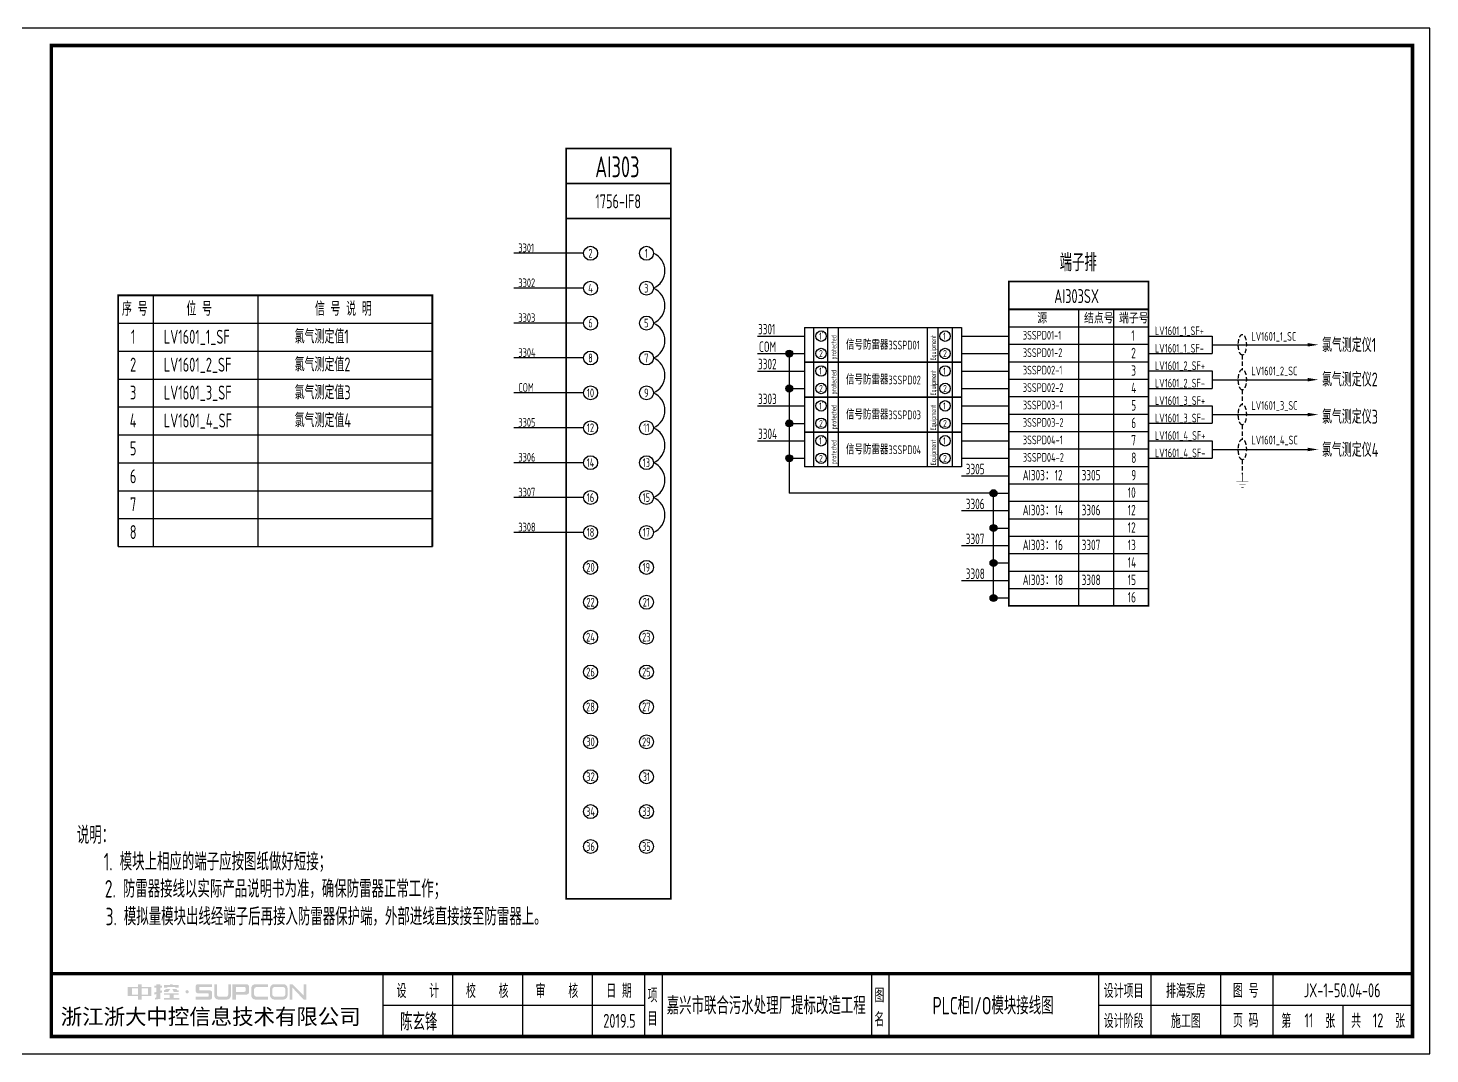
# Model space of a CAD drawing. Header units: millimetres. Extents: x 30557 to 235556, y -116603 to -73383.
# Drawn here: x 179725 to 183741, y -86445 to -83505 of the extents above; entities that cross this region are included whole.
import ezdxf
from ezdxf.enums import TextEntityAlignment as Align

# ---------------------------------------------------------------- set-up
doc = ezdxf.new("R2010")
doc.units = ezdxf.units.MM
doc.linetypes.add('DASHED2', pattern=[0.375, 0.25, -0.125])
doc.layers.add('1', color=3, linetype='Continuous')
doc.layers.add('符号层', color=3, linetype='Continuous')
doc.layers.add('_Drawing', color=7, linetype='Continuous', lineweight=25)
doc.styles.add('supcon', font='sceie.shx', dxfattribs={"width": 0.75, "height": 40, "bigfont": 'sceic.shx'})
doc.styles.add('Title', font='', dxfattribs={"height": 45})
doc.styles.get('Title').set_extended_font_data('SimHei')

# ---------------------------------------------------------------- blocks, each defined once
blk = doc.blocks.new('中控·SUPCON')
at = {"linetype": 'Continuous'}
h = blk.add_hatch(color=2, dxfattribs=at)
h.dxf.hatch_style = 1
h.paths.add_polyline_path([(34, 33), (20, 33), (20, 37), (15, 37), (15, 36), (15, 33), (0, 33), (0, 20), (13, 20), (15, 20), (15, 15), (20, 15), (20, 20), (22, 20), (34, 20)])
h.paths.add_polyline_path([(20, 30), (20, 31), (29, 31), (29, 22), (20, 22)], flags=16)
h.paths.add_polyline_path([(15, 30), (15, 22), (6, 22), (6, 31), (15, 31)], flags=16)
h.paths.add_polyline_path([(47, 32), (49, 32), (49, 35), (47, 35), (47, 37), (41, 37), (41, 35), (38, 35), (38, 32), (41, 32), (41, 25.8), (38, 25), (38, 22), (41, 22.8), (41, 18.3), (39, 17), (39, 15), (47, 16), (47, 24.5), (49, 25), (49, 28), (47, 27.5)])
h.paths.add_polyline_path([(61, 30), (55, 30), (52, 28), (52, 26), (58, 26)])
h.paths.add_polyline_path([(73, 28), (71, 28), (70, 30), (64, 30), (66, 26), (73, 26)])
h.paths.add_polyline_path([(73, 36), (64.6, 36), (64.6, 37), (60.4, 37), (60.4, 36), (52, 36), (52, 32), (56.8, 32), (56.8, 33.1), (68.2, 33.1), (68.2, 32), (73, 32)])
h.paths.add_polyline_path([(66, 22), (73, 22), (73, 24), (52, 24), (52, 22), (60, 22), (60, 17), (52, 17), (52, 15), (74, 15), (74, 17), (66, 17)])
h.paths.add_polyline_path([(82.7, 26.1, 1), (87.6, 26.1, 1)])
h.paths.add_polyline_path([(118, 28), (103.5, 28, -0.414214), (102.5, 29), (102.5, 32, -0.414214), (103.5, 33), (121, 33), (121, 37), (100.5, 37, 0.414214), (97.5, 34), (97.5, 27, 0.414214), (100.5, 24), (115, 24, -0.414214), (116, 23), (116, 20, -0.414214), (115, 19), (97.5, 19), (97.5, 15), (118, 15, 0.414214), (121, 18), (121, 25, 0.414214)])
h.paths.add_polyline_path([(128, 37), (124, 37), (124, 36), (124, 21, 0.414214), (130, 15), (142, 15, 0.414214), (148, 21), (148, 37), (144, 37), (144, 22, -0.414214), (141, 19), (131, 19, -0.414214), (128, 22)])
h.paths.add_polyline_path([(174, 26), (174, 33, 0.414214), (170, 37), (150, 37), (150, 36), (150, 15), (155, 15), (155, 22), (170, 22, 0.414214)])
h.paths.add_polyline_path([(167, 26), (155, 26), (155, 33), (167, 33, -0.414214), (169, 31), (169, 28, -0.414214)], flags=16)
h.paths.add_polyline_path([(201, 19), (185, 19, -0.414214), (181, 23), (181, 29, -0.414214), (185, 33), (201, 33), (201, 37), (183, 37, 0.414214), (177, 31), (177, 21, 0.414214), (183, 15), (201, 15)])
h.paths.add_polyline_path([(229, 21), (229, 31, 0.414214), (223, 37), (210, 37, 0.414214), (204, 31), (204, 21, 0.414214), (210, 15), (223, 15, 0.414214)])
h.paths.add_polyline_path([(207, 23), (207, 29, -0.414214), (211, 33), (222, 33, -0.414214), (226, 29), (226, 23, -0.414214), (222, 19), (211, 19, -0.414214)], flags=16)
h.paths.add_polyline_path([(236, 32.1), (252, 15), (256, 15), (256, 37), (252, 37), (252, 21), (236, 37), (232, 37), (232, 36), (232, 15), (236, 15)])
h = blk.add_hatch(color=2, dxfattribs=at)
h.dxf.hatch_style = 1
h.paths.add_polyline_path([(34, 33), (20, 33), (20, 37), (15, 37), (15, 36), (15, 33), (0, 33), (0, 20), (13, 20), (15, 20), (15, 15), (20, 15), (20, 20), (22, 20), (34, 20)])
h.paths.add_polyline_path([(20, 30), (20, 31), (29, 31), (29, 22), (20, 22)], flags=16)
h.paths.add_polyline_path([(15, 30), (15, 22), (6, 22), (6, 31), (15, 31)], flags=16)
h.paths.add_polyline_path([(47, 32), (49, 32), (49, 35), (47, 35), (47, 37), (41, 37), (41, 35), (38, 35), (38, 32), (41, 32), (41, 25.8), (38, 25), (38, 22), (41, 22.8), (41, 18.3), (39, 17), (39, 15), (47, 16), (47, 24.5), (49, 25), (49, 28), (47, 27.5)])
h.paths.add_polyline_path([(61, 30), (55, 30), (52, 28), (52, 26), (58, 26)])
h.paths.add_polyline_path([(73, 28), (71, 28), (70, 30), (64, 30), (66, 26), (73, 26)])
h.paths.add_polyline_path([(73, 36), (64.6, 36), (64.6, 37), (60.4, 37), (60.4, 36), (52, 36), (52, 32), (56.8, 32), (56.8, 33.1), (68.2, 33.1), (68.2, 32), (73, 32)])
h.paths.add_polyline_path([(66, 22), (73, 22), (73, 24), (52, 24), (52, 22), (60, 22), (60, 17), (52, 17), (52, 15), (74, 15), (74, 17), (66, 17)])
h.paths.add_polyline_path([(82.7, 26.1, 1), (87.6, 26.1, 1)])
h.paths.add_polyline_path([(118, 28), (103.5, 28, -0.414214), (102.5, 29), (102.5, 32, -0.414214), (103.5, 33), (121, 33), (121, 37), (100.5, 37, 0.414214), (97.5, 34), (97.5, 27, 0.414214), (100.5, 24), (115, 24, -0.414214), (116, 23), (116, 20, -0.414214), (115, 19), (97.5, 19), (97.5, 15), (118, 15, 0.414214), (121, 18), (121, 25, 0.414214)])
h.paths.add_polyline_path([(128, 37), (124, 37), (124, 36), (124, 21, 0.414214), (130, 15), (142, 15, 0.414214), (148, 21), (148, 37), (144, 37), (144, 22, -0.414214), (141, 19), (131, 19, -0.414214), (128, 22)])
h.paths.add_polyline_path([(174, 26), (174, 33, 0.414214), (170, 37), (150, 37), (150, 36), (150, 15), (155, 15), (155, 22), (170, 22, 0.414214)])
h.paths.add_polyline_path([(167, 26), (155, 26), (155, 33), (167, 33, -0.414214), (169, 31), (169, 28, -0.414214)], flags=16)
h.paths.add_polyline_path([(201, 19), (185, 19, -0.414214), (181, 23), (181, 29, -0.414214), (185, 33), (201, 33), (201, 37), (183, 37, 0.414214), (177, 31), (177, 21, 0.414214), (183, 15), (201, 15)])
h.paths.add_polyline_path([(229, 21), (229, 31, 0.414214), (223, 37), (210, 37, 0.414214), (204, 31), (204, 21, 0.414214), (210, 15), (223, 15, 0.414214)])
h.paths.add_polyline_path([(207, 23), (207, 29, -0.414214), (211, 33), (222, 33, -0.414214), (226, 29), (226, 23, -0.414214), (222, 19), (211, 19, -0.414214)], flags=16)
h.paths.add_polyline_path([(236, 32.1), (252, 15), (256, 15), (256, 37), (252, 37), (252, 21), (236, 37), (232, 37), (232, 36), (232, 15), (236, 15)])
h = blk.add_hatch(color=2, dxfattribs=at)
h.dxf.hatch_style = 1
h.paths.add_polyline_path([(34, 33), (20, 33), (20, 37), (15, 37), (15, 36), (15, 33), (0, 33), (0, 20), (13, 20), (15, 20), (15, 15), (20, 15), (20, 20), (22, 20), (34, 20)])
h.paths.add_polyline_path([(20, 30), (20, 31), (29, 31), (29, 22), (20, 22)], flags=16)
h.paths.add_polyline_path([(15, 30), (15, 22), (6, 22), (6, 31), (15, 31)], flags=16)
h.paths.add_polyline_path([(47, 32), (49, 32), (49, 35), (47, 35), (47, 37), (41, 37), (41, 35), (38, 35), (38, 32), (41, 32), (41, 25.8), (38, 25), (38, 22), (41, 22.8), (41, 18.3), (39, 17), (39, 15), (47, 16), (47, 24.5), (49, 25), (49, 28), (47, 27.5)])
h.paths.add_polyline_path([(61, 30), (55, 30), (52, 28), (52, 26), (58, 26)])
h.paths.add_polyline_path([(73, 28), (71, 28), (70, 30), (64, 30), (66, 26), (73, 26)])
h.paths.add_polyline_path([(73, 36), (64.6, 36), (64.6, 37), (60.4, 37), (60.4, 36), (52, 36), (52, 32), (56.8, 32), (56.8, 33.1), (68.2, 33.1), (68.2, 32), (73, 32)])
h.paths.add_polyline_path([(66, 22), (73, 22), (73, 24), (52, 24), (52, 22), (60, 22), (60, 17), (52, 17), (52, 15), (74, 15), (74, 17), (66, 17)])
h.paths.add_polyline_path([(82.7, 26.1, 1), (87.6, 26.1, 1)])
h.paths.add_polyline_path([(118, 28), (103.5, 28, -0.414214), (102.5, 29), (102.5, 32, -0.414214), (103.5, 33), (121, 33), (121, 37), (100.5, 37, 0.414214), (97.5, 34), (97.5, 27, 0.414214), (100.5, 24), (115, 24, -0.414214), (116, 23), (116, 20, -0.414214), (115, 19), (97.5, 19), (97.5, 15), (118, 15, 0.414214), (121, 18), (121, 25, 0.414214)])
h.paths.add_polyline_path([(128, 37), (124, 37), (124, 36), (124, 21, 0.414214), (130, 15), (142, 15, 0.414214), (148, 21), (148, 37), (144, 37), (144, 22, -0.414214), (141, 19), (131, 19, -0.414214), (128, 22)])
h.paths.add_polyline_path([(174, 26), (174, 33, 0.414214), (170, 37), (150, 37), (150, 36), (150, 15), (155, 15), (155, 22), (170, 22, 0.414214)])
h.paths.add_polyline_path([(167, 26), (155, 26), (155, 33), (167, 33, -0.414214), (169, 31), (169, 28, -0.414214)], flags=16)
h.paths.add_polyline_path([(201, 19), (185, 19, -0.414214), (181, 23), (181, 29, -0.414214), (185, 33), (201, 33), (201, 37), (183, 37, 0.414214), (177, 31), (177, 21, 0.414214), (183, 15), (201, 15)])
h.paths.add_polyline_path([(229, 21), (229, 31, 0.414214), (223, 37), (210, 37, 0.414214), (204, 31), (204, 21, 0.414214), (210, 15), (223, 15, 0.414214)])
h.paths.add_polyline_path([(207, 23), (207, 29, -0.414214), (211, 33), (222, 33, -0.414214), (226, 29), (226, 23, -0.414214), (222, 19), (211, 19, -0.414214)], flags=16)
h.paths.add_polyline_path([(236, 32.1), (252, 15), (256, 15), (256, 37), (252, 37), (252, 21), (236, 37), (232, 37), (232, 36), (232, 15), (236, 15)])
h = blk.add_hatch(color=2, dxfattribs=at)
h.dxf.hatch_style = 1
h.paths.add_polyline_path([(34, 33), (20, 33), (20, 37), (15, 37), (15, 36), (15, 33), (0, 33), (0, 20), (13, 20), (15, 20), (15, 15), (20, 15), (20, 20), (22, 20), (34, 20)])
h.paths.add_polyline_path([(20, 30), (20, 31), (29, 31), (29, 22), (20, 22)], flags=16)
h.paths.add_polyline_path([(15, 30), (15, 22), (6, 22), (6, 31), (15, 31)], flags=16)
h.paths.add_polyline_path([(47, 32), (49, 32), (49, 35), (47, 35), (47, 37), (41, 37), (41, 35), (38, 35), (38, 32), (41, 32), (41, 25.8), (38, 25), (38, 22), (41, 22.8), (41, 18.3), (39, 17), (39, 15), (47, 16), (47, 24.5), (49, 25), (49, 28), (47, 27.5)])
h.paths.add_polyline_path([(61, 30), (55, 30), (52, 28), (52, 26), (58, 26)])
h.paths.add_polyline_path([(73, 28), (71, 28), (70, 30), (64, 30), (66, 26), (73, 26)])
h.paths.add_polyline_path([(73, 36), (64.6, 36), (64.6, 37), (60.4, 37), (60.4, 36), (52, 36), (52, 32), (56.8, 32), (56.8, 33.1), (68.2, 33.1), (68.2, 32), (73, 32)])
h.paths.add_polyline_path([(66, 22), (73, 22), (73, 24), (52, 24), (52, 22), (60, 22), (60, 17), (52, 17), (52, 15), (74, 15), (74, 17), (66, 17)])
h.paths.add_polyline_path([(82.7, 26.1, 1), (87.6, 26.1, 1)])
h.paths.add_polyline_path([(118, 28), (103.5, 28, -0.414214), (102.5, 29), (102.5, 32, -0.414214), (103.5, 33), (121, 33), (121, 37), (100.5, 37, 0.414214), (97.5, 34), (97.5, 27, 0.414214), (100.5, 24), (115, 24, -0.414214), (116, 23), (116, 20, -0.414214), (115, 19), (97.5, 19), (97.5, 15), (118, 15, 0.414214), (121, 18), (121, 25, 0.414214)])
h.paths.add_polyline_path([(128, 37), (124, 37), (124, 36), (124, 21, 0.414214), (130, 15), (142, 15, 0.414214), (148, 21), (148, 37), (144, 37), (144, 22, -0.414214), (141, 19), (131, 19, -0.414214), (128, 22)])
h.paths.add_polyline_path([(174, 26), (174, 33, 0.414214), (170, 37), (150, 37), (150, 36), (150, 15), (155, 15), (155, 22), (170, 22, 0.414214)])
h.paths.add_polyline_path([(167, 26), (155, 26), (155, 33), (167, 33, -0.414214), (169, 31), (169, 28, -0.414214)], flags=16)
h.paths.add_polyline_path([(201, 19), (185, 19, -0.414214), (181, 23), (181, 29, -0.414214), (185, 33), (201, 33), (201, 37), (183, 37, 0.414214), (177, 31), (177, 21, 0.414214), (183, 15), (201, 15)])
h.paths.add_polyline_path([(229, 21), (229, 31, 0.414214), (223, 37), (210, 37, 0.414214), (204, 31), (204, 21, 0.414214), (210, 15), (223, 15, 0.414214)])
h.paths.add_polyline_path([(207, 23), (207, 29, -0.414214), (211, 33), (222, 33, -0.414214), (226, 29), (226, 23, -0.414214), (222, 19), (211, 19, -0.414214)], flags=16)
h.paths.add_polyline_path([(236, 32.1), (252, 15), (256, 15), (256, 37), (252, 37), (252, 21), (236, 37), (232, 37), (232, 36), (232, 15), (236, 15)])
h = blk.add_hatch(color=2, dxfattribs=at)
h.dxf.hatch_style = 1
h.paths.add_polyline_path([(34, 33), (20, 33), (20, 37), (15, 37), (15, 36), (15, 33), (0, 33), (0, 20), (13, 20), (15, 20), (15, 15), (20, 15), (20, 20), (22, 20), (34, 20)])
h.paths.add_polyline_path([(20, 30), (20, 31), (29, 31), (29, 22), (20, 22)], flags=16)
h.paths.add_polyline_path([(15, 30), (15, 22), (6, 22), (6, 31), (15, 31)], flags=16)
h.paths.add_polyline_path([(47, 32), (49, 32), (49, 35), (47, 35), (47, 37), (41, 37), (41, 35), (38, 35), (38, 32), (41, 32), (41, 25.8), (38, 25), (38, 22), (41, 22.8), (41, 18.3), (39, 17), (39, 15), (47, 16), (47, 24.5), (49, 25), (49, 28), (47, 27.5)])
h.paths.add_polyline_path([(61, 30), (55, 30), (52, 28), (52, 26), (58, 26)])
h.paths.add_polyline_path([(73, 28), (71, 28), (70, 30), (64, 30), (66, 26), (73, 26)])
h.paths.add_polyline_path([(73, 36), (64.6, 36), (64.6, 37), (60.4, 37), (60.4, 36), (52, 36), (52, 32), (56.8, 32), (56.8, 33.1), (68.2, 33.1), (68.2, 32), (73, 32)])
h.paths.add_polyline_path([(66, 22), (73, 22), (73, 24), (52, 24), (52, 22), (60, 22), (60, 17), (52, 17), (52, 15), (74, 15), (74, 17), (66, 17)])
h.paths.add_polyline_path([(82.7, 26.1, 1), (87.6, 26.1, 1)])
h.paths.add_polyline_path([(118, 28), (103.5, 28, -0.414214), (102.5, 29), (102.5, 32, -0.414214), (103.5, 33), (121, 33), (121, 37), (100.5, 37, 0.414214), (97.5, 34), (97.5, 27, 0.414214), (100.5, 24), (115, 24, -0.414214), (116, 23), (116, 20, -0.414214), (115, 19), (97.5, 19), (97.5, 15), (118, 15, 0.414214), (121, 18), (121, 25, 0.414214)])
h.paths.add_polyline_path([(128, 37), (124, 37), (124, 36), (124, 21, 0.414214), (130, 15), (142, 15, 0.414214), (148, 21), (148, 37), (144, 37), (144, 22, -0.414214), (141, 19), (131, 19, -0.414214), (128, 22)])
h.paths.add_polyline_path([(174, 26), (174, 33, 0.414214), (170, 37), (150, 37), (150, 36), (150, 15), (155, 15), (155, 22), (170, 22, 0.414214)])
h.paths.add_polyline_path([(167, 26), (155, 26), (155, 33), (167, 33, -0.414214), (169, 31), (169, 28, -0.414214)], flags=16)
h.paths.add_polyline_path([(201, 19), (185, 19, -0.414214), (181, 23), (181, 29, -0.414214), (185, 33), (201, 33), (201, 37), (183, 37, 0.414214), (177, 31), (177, 21, 0.414214), (183, 15), (201, 15)])
h.paths.add_polyline_path([(229, 21), (229, 31, 0.414214), (223, 37), (210, 37, 0.414214), (204, 31), (204, 21, 0.414214), (210, 15), (223, 15, 0.414214)])
h.paths.add_polyline_path([(207, 23), (207, 29, -0.414214), (211, 33), (222, 33, -0.414214), (226, 29), (226, 23, -0.414214), (222, 19), (211, 19, -0.414214)], flags=16)
h.paths.add_polyline_path([(236, 32.1), (252, 15), (256, 15), (256, 37), (252, 37), (252, 21), (236, 37), (232, 37), (232, 36), (232, 15), (236, 15)])
h = blk.add_hatch(color=2, dxfattribs=at)
h.dxf.hatch_style = 1
h.paths.add_polyline_path([(34, 33), (20, 33), (20, 37), (15, 37), (15, 36), (15, 33), (0, 33), (0, 20), (13, 20), (15, 20), (15, 15), (20, 15), (20, 20), (22, 20), (34, 20)])
h.paths.add_polyline_path([(20, 30), (20, 31), (29, 31), (29, 22), (20, 22)], flags=16)
h.paths.add_polyline_path([(15, 30), (15, 22), (6, 22), (6, 31), (15, 31)], flags=16)
h.paths.add_polyline_path([(47, 32), (49, 32), (49, 35), (47, 35), (47, 37), (41, 37), (41, 35), (38, 35), (38, 32), (41, 32), (41, 25.8), (38, 25), (38, 22), (41, 22.8), (41, 18.3), (39, 17), (39, 15), (47, 16), (47, 24.5), (49, 25), (49, 28), (47, 27.5)])
h.paths.add_polyline_path([(61, 30), (55, 30), (52, 28), (52, 26), (58, 26)])
h.paths.add_polyline_path([(73, 28), (71, 28), (70, 30), (64, 30), (66, 26), (73, 26)])
h.paths.add_polyline_path([(73, 36), (64.6, 36), (64.6, 37), (60.4, 37), (60.4, 36), (52, 36), (52, 32), (56.8, 32), (56.8, 33.1), (68.2, 33.1), (68.2, 32), (73, 32)])
h.paths.add_polyline_path([(66, 22), (73, 22), (73, 24), (52, 24), (52, 22), (60, 22), (60, 17), (52, 17), (52, 15), (74, 15), (74, 17), (66, 17)])
h.paths.add_polyline_path([(82.7, 26.1, 1), (87.6, 26.1, 1)])
h.paths.add_polyline_path([(118, 28), (103.5, 28, -0.414214), (102.5, 29), (102.5, 32, -0.414214), (103.5, 33), (121, 33), (121, 37), (100.5, 37, 0.414214), (97.5, 34), (97.5, 27, 0.414214), (100.5, 24), (115, 24, -0.414214), (116, 23), (116, 20, -0.414214), (115, 19), (97.5, 19), (97.5, 15), (118, 15, 0.414214), (121, 18), (121, 25, 0.414214)])
h.paths.add_polyline_path([(128, 37), (124, 37), (124, 36), (124, 21, 0.414214), (130, 15), (142, 15, 0.414214), (148, 21), (148, 37), (144, 37), (144, 22, -0.414214), (141, 19), (131, 19, -0.414214), (128, 22)])
h.paths.add_polyline_path([(174, 26), (174, 33, 0.414214), (170, 37), (150, 37), (150, 36), (150, 15), (155, 15), (155, 22), (170, 22, 0.414214)])
h.paths.add_polyline_path([(167, 26), (155, 26), (155, 33), (167, 33, -0.414214), (169, 31), (169, 28, -0.414214)], flags=16)
h.paths.add_polyline_path([(201, 19), (185, 19, -0.414214), (181, 23), (181, 29, -0.414214), (185, 33), (201, 33), (201, 37), (183, 37, 0.414214), (177, 31), (177, 21, 0.414214), (183, 15), (201, 15)])
h.paths.add_polyline_path([(229, 21), (229, 31, 0.414214), (223, 37), (210, 37, 0.414214), (204, 31), (204, 21, 0.414214), (210, 15), (223, 15, 0.414214)])
h.paths.add_polyline_path([(207, 23), (207, 29, -0.414214), (211, 33), (222, 33, -0.414214), (226, 29), (226, 23, -0.414214), (222, 19), (211, 19, -0.414214)], flags=16)
h.paths.add_polyline_path([(236, 32.1), (252, 15), (256, 15), (256, 37), (252, 37), (252, 21), (236, 37), (232, 37), (232, 36), (232, 15), (236, 15)])
blk = doc.blocks.new('supcon图框')
at = {"linetype": 'Continuous'}
for p, q in [((6145.7, 4361.7), (1987.7, 4361.7)), ((6145.7, 1421.7), (6145.7, 4361.7)), ((1987.7, 1421.7), (6145.7, 1421.7))]:
    blk.add_line(p, q, dxfattribs=at)
for p, q in [((3145.7, 1651.7), (3145.7, 1471.7)), ((3345.7, 1651.7), (3345.7, 1471.7)), ((3545.7, 1651.7), (3545.7, 1471.7)), ((3745.7, 1651.7), (3745.7, 1471.7)), ((3895.7, 1651.7), (3895.7, 1471.7)), ((3945.7, 1651.7), (3945.7, 1471.7)), ((4545.7, 1651.7), (4545.7, 1471.7)), ((4595.7, 1651.7), (4595.7, 1471.7)), ((5195.7, 1651.7), (5195.7, 1471.7)), ((5345.7, 1651.7), (5345.7, 1471.7)), ((5545.7, 1651.7), (5545.7, 1471.7)), ((5695.7, 1651.7), (5695.7, 1471.7)), ((3145.7, 1561.7), (3895.7, 1561.7)), ((5195.7, 1561.7), (6095.7, 1561.7)), ((5895.7, 1561.7), (5895.7, 1471.7))]:
    blk.add_line(p, q)
at = {"linetype": 'Continuous', "const_width": 10}
blk.add_lwpolyline([(2195.7, 4311.7), (6095.7, 4311.7), (6095.7, 1471.7), (2195.7, 1471.7)], close=True, dxfattribs=at)
blk.add_lwpolyline([(2195.7, 1651.7), (6095.7, 1651.7)], dxfattribs=at)
at = {"linetype": 'Continuous', "xscale": 2, "yscale": 2, "zscale": 2}
blk.add_blockref('中控·SUPCON', (2414.6, 1547.7), dxfattribs=at)
at = {"style": 'supcon', "width": 0.75}
for s, p in [('设    计', (3246.2, 1604.2)), ('校    核', (3444.8, 1604.2)), ('审    核', (3644.5, 1604.2)), ('日 期', (3822.5, 1604.2)), ('项', (3918.2, 1590.7)), ('图', (4568.2, 1590.7)), ('设计项目', (5268, 1604.2)), ('图 号', (5618, 1604.2)), ('目', (3918.2, 1522.9)), ('名', (4568.2, 1522.9)), ('设计阶段', (5268, 1518.1)), ('施工图', (5446.5, 1518.1)), ('页 码', (5618, 1518.1)), ('第      张', (5797, 1518.1)), ('共      张', (5997, 1518.1))]:
    blk.add_text(s, height=40, dxfattribs=at).set_placement(p, align=Align.MIDDLE)
at = {"style": 'Title'}
blk.add_text('浙江浙大中控信息技术有限公司', height=45, dxfattribs=at).set_placement((2222.8, 1506.2))
blk = doc.blocks.new('信号防雷接线')
at = {"linetype": 'Continuous'}
for p, q in [((19158.5, -5001.2), (19608.5, -5001.2)), ((19158.5, -5001.2), (19158.5, -5101.2)), ((19184.9, -5101.2), (19184.9, -5001.2)), ((19225.7, -5101.2), (19225.7, -5001.2)), ((19256.2, -5101.2), (19256.2, -5001.2)), ((19510.9, -5101.2), (19510.9, -5001.2)), ((19541.4, -5101.2), (19541.4, -5001.2)), ((19582.2, -5101.2), (19582.2, -5001.2)), ((19608.5, -5001.2), (19608.5, -5101.2)), ((19608.5, -5101.2), (19158.5, -5101.2))]:
    blk.add_line(p, q, dxfattribs=at)
for centre in [(19205.9, -5026.2), (19561.2, -5026.2), (19205.9, -5076.2), (19561.2, -5076.2)]:
    blk.add_circle(centre, 15, dxfattribs=at)
at = {"layer": '1', "color": 7, "style": 'supcon', "width": 0.75}
for s, p in [("1'", (19200.1, -5036.4)), ('1', (19555.4, -5036.4)), ("2'", (19200.1, -5086.4)), ('2', (19555.4, -5086.4))]:
    blk.add_text(s, height=20, dxfattribs=at).set_placement(p)
for s, p in [('protected', (19249.8, -5093.5)), ('Equipment', (19535, -5096.4))]:
    blk.add_text(s, height=15, rotation=90, dxfattribs=at).set_placement(p)

msp = doc.modelspace()

# ---------------------------------------------------------------- hatches: boundary and pattern name
at = {"linetype": 'Continuous'}
for points in [[(181915.7, -84438.2, 1), (181895.7, -84438.2, 1)], [(181915.7, -84538.2, 1), (181895.7, -84538.2, 1)], [(181915.7, -84638.2, 1), (181895.7, -84638.2, 1)], [(181915.7, -84738.2, 1), (181895.7, -84738.2, 1)], [(182500.9, -84838.2, 1), (182480.9, -84838.2, 1)], [(182500.9, -84938.2, 1), (182480.9, -84938.2, 1)], [(182500.9, -85038.2, 1), (182480.9, -85038.2, 1)], [(182500.9, -85138.2, 1), (182480.9, -85138.2, 1)]]:
    msp.add_hatch(color=256, dxfattribs=at).paths.add_polyline_path(points)

# ---------------------------------------------------------------- linework, layer by layer
for p, q in [((181316.5, -84150.7), (181116.5, -84150.7)), ((181316.5, -84250.7), (181116.5, -84250.7)), ((181316.5, -84350.7), (181116.5, -84350.7)), ((181316.5, -84450.7), (181116.5, -84450.7)), ((181316.5, -84550.7), (181116.5, -84550.7)), ((181316.5, -84650.7), (181116.5, -84650.7)), ((181316.5, -84750.7), (181116.5, -84750.7)), ((181316.5, -84850.7), (181116.5, -84850.7)), ((181316.5, -84950.7), (181116.5, -84950.7))]:
    msp.add_line(p, q, dxfattribs=at)
at = {"lineweight": -3}
for p, q in [((180083.1, -84271.1), (180083.1, -84991.1)), ((180383.1, -84271.1), (180383.1, -84991.1)), ((182734.7, -84311.3), (182734.7, -85161.3)), ((182834.7, -84311.3), (182834.7, -85161.3)), ((179983.1, -84351.1), (180883.1, -84351.1)), ((182534.7, -84361.3), (182934.7, -84361.3)), ((182534.7, -84411.3), (182934.7, -84411.3)), ((179983.1, -84431.1), (180883.1, -84431.1)), ((182534.7, -84461.3), (182934.7, -84461.3)), ((179983.1, -84511.1), (180883.1, -84511.1)), ((182534.7, -84511.3), (182934.7, -84511.3)), ((182534.7, -84561.3), (182934.7, -84561.3)), ((179983.1, -84591.1), (180883.1, -84591.1)), ((182534.7, -84611.3), (182934.7, -84611.3)), ((182534.7, -84661.3), (182934.7, -84661.3)), ((179983.1, -84671.1), (180883.1, -84671.1)), ((182534.7, -84711.3), (182934.7, -84711.3)), ((179983.1, -84751.1), (180883.1, -84751.1)), ((182534.7, -84761.3), (182934.7, -84761.3)), ((182534.7, -84811.3), (182934.7, -84811.3)), ((179983.1, -84831.1), (180883.1, -84831.1)), ((182534.7, -84861.3), (182934.7, -84861.3)), ((179983.1, -84911.1), (180883.1, -84911.1)), ((182534.7, -84911.3), (182934.7, -84911.3)), ((182534.7, -84961.3), (182934.7, -84961.3)), ((179983.1, -84991.1), (180883.1, -84991.1)), ((182534.7, -85011.3), (182934.7, -85011.3)), ((182534.7, -85061.3), (182934.7, -85061.3)), ((182534.7, -85111.3), (182934.7, -85111.3))]:
    msp.add_line(p, q, dxfattribs=at)
at = {"color": 1}
for p, q in [((182934.7, -84387.9), (183117.2, -84387.9)), ((183117.2, -84387.9), (183117.2, -84437.9)), ((183117.2, -84412.9), (183390.7, -84412.9)), ((182934.7, -84437.9), (183117.2, -84437.9)), ((182934.7, -84487.9), (183117.2, -84487.9)), ((183117.2, -84487.9), (183117.2, -84537.9)), ((182934.7, -84537.9), (183117.2, -84537.9)), ((183117.2, -84512.9), (183390.7, -84512.9)), ((182934.7, -84587.9), (183117.2, -84587.9)), ((183117.2, -84587.9), (183117.2, -84637.9)), ((183117.2, -84612.9), (183390.7, -84612.9)), ((182934.7, -84637.9), (183117.2, -84637.9)), ((182934.7, -84687.9), (183117.2, -84687.9)), ((183117.2, -84687.9), (183117.2, -84737.9)), ((182934.7, -84737.9), (183117.2, -84737.9)), ((183117.2, -84712.9), (183390.7, -84712.9))]:
    msp.add_line(p, q, dxfattribs=at)
for p, q in [((181905.7, -84438.2), (181905.7, -84838.2)), ((182490.9, -84838.2), (181905.7, -84838.2)), ((182490.9, -85138.2), (182490.9, -84838.2))]:
    msp.add_line(p, q)
at = {"color": 1, "linetype": 'DASHED2', "ltscale": 50}
for p, q in [((183203.7, -84442.3), (183203.7, -84483.6)), ((183203.7, -84542.3), (183203.7, -84583.6)), ((183203.7, -84642.3), (183203.7, -84683.6)), ((183203.7, -84742.3), (183203.7, -84783.6))]:
    msp.add_line(p, q, dxfattribs=at)
at = {"linetype": 'Continuous', "const_width": 5}
msp.add_lwpolyline([(181266.5, -83850.7), (181566.5, -83850.7), (181566.5, -86000.7), (181266.5, -86000.7)], close=True, dxfattribs=at)
for points in [[(181266.5, -83950.7), (181566.5, -83950.7)], [(181266.5, -84050.7), (181566.5, -84050.7)]]:
    msp.add_lwpolyline(points, dxfattribs=at)
at = {"lineweight": -3, "const_width": 5}
msp.add_lwpolyline([(182534.7, -84231.3), (182534.7, -85161.3), (182934.7, -85161.3), (182934.7, -84231.3)], close=True, dxfattribs=at)
for points in [[(180883.1, -84991.1), (180883.1, -84271.1), (179983.1, -84271.1), (179983.1, -84991.1)], [(182534.7, -84311.3), (182934.7, -84311.3)]]:
    msp.add_lwpolyline(points, dxfattribs=at)
at = {"color": 1}
for points in [[(183421.5, -84412.9, 0, 10, 0), (183390.7, -84412.9, 10, 10, 0)], [(183421.5, -84512.9, 0, 10, 0), (183390.7, -84512.9, 10, 10, 0)], [(183421.5, -84612.9, 0, 10, 0), (183390.7, -84612.9, 10, 10, 0)], [(183421.5, -84712.9, 0, 10, 0), (183390.7, -84712.9, 10, 10, 0)]]:
    msp.add_lwpolyline(points, format="xyseb", dxfattribs=at)
at = {"lineweight": -3}
for centre in [(181336.5, -84150.7), (181496.5, -84150.7), (181336.5, -84250.7), (181496.5, -84250.7), (181336.5, -84350.7), (181496.5, -84350.7), (181336.5, -84450.7), (181496.5, -84450.7), (181336.5, -84550.7), (181496.5, -84550.7), (181336.5, -84650.7), (181496.5, -84650.7), (181336.5, -84750.7), (181496.5, -84750.7), (181336.5, -84850.7), (181496.5, -84850.7), (181336.5, -84950.7), (181496.5, -84950.7), (181336.5, -85050.7), (181496.5, -85050.7), (181336.5, -85150.7), (181496.5, -85150.7), (181336.5, -85250.7), (181496.5, -85250.7), (181336.5, -85350.7), (181496.5, -85350.7), (181336.5, -85450.7), (181496.5, -85450.7), (181336.5, -85550.7), (181496.5, -85550.7), (181336.5, -85650.7), (181496.5, -85650.7), (181336.5, -85750.7), (181496.5, -85750.7), (181336.5, -85850.7), (181496.5, -85850.7)]:
    msp.add_circle(centre, 20, dxfattribs=at)
at = {"linetype": 'Continuous'}
for centre in [(181905.7, -84438.2), (181905.7, -84538.2), (181905.7, -84638.2), (181905.7, -84738.2), (182490.9, -84838.2), (182490.9, -84938.2), (182490.9, -85038.2), (182490.9, -85138.2)]:
    msp.add_circle(centre, 10, dxfattribs=at)
at = {"color": 2, "linetype": 'Continuous'}
for centre in [(181495, -84200.7), (181495, -84300.7), (181495, -84400.7), (181495, -84500.7), (181495, -84600.7), (181495, -84700.7), (181495, -84800.7), (181495, -84900.7)]:
    msp.add_arc(centre, 54.4, 293.2371, 66.7629, dxfattribs=at)
at = {"color": 1, "linetype": 'DASHED2', "ltscale": 50}
for centre in [(183203.7, -84412.9), (183203.7, -84512.9), (183203.7, -84612.9), (183203.7, -84712.9)]:
    msp.add_ellipse(centre, major_axis=(0, -29.4), ratio=0.394838, dxfattribs=at)
at = {"layer": '1', "color": 1, "const_width": 1.62}
for points in [[(183203.7, -84783.6), (183203.7, -84804.7)], [(183186.7, -84804.7), (183220.7, -84804.7)], [(183194.7, -84814.1), (183213.2, -84814.1)], [(183200.4, -84821.1), (183207.5, -84821.1)]]:
    msp.add_lwpolyline(points, dxfattribs=at)
at = {"layer": '_Drawing', "linetype": 'Continuous'}
for p, q in [((181814.3, -84388.2), (181949.5, -84388.2)), ((182399.5, -84388.1), (182534.7, -84388.1)), ((181814.3, -84438.2), (181949.5, -84438.2)), ((182399.5, -84438.1), (182534.7, -84438.1)), ((181814.3, -84488.2), (181949.5, -84488.2)), ((182399.5, -84488.1), (182534.7, -84488.1)), ((181905.7, -84538.2), (181949.5, -84538.2)), ((182399.5, -84538.1), (182534.7, -84538.1)), ((181814.3, -84588.2), (181949.5, -84588.2)), ((182399.5, -84588.1), (182534.7, -84588.1)), ((181905.7, -84638.2), (181949.5, -84638.2)), ((182399.5, -84638.1), (182534.7, -84638.1)), ((181814.3, -84688.2), (181949.5, -84688.2)), ((182399.5, -84688.1), (182534.7, -84688.1)), ((181905.7, -84738.2), (181949.5, -84738.2)), ((182399.5, -84738.1), (182534.7, -84738.1)), ((182399.5, -84788.1), (182534.7, -84788.1)), ((182490.9, -84838.2), (182534.7, -84838.2)), ((182399.5, -84888.1), (182534.7, -84888.1)), ((182490.9, -84938.2), (182534.7, -84938.2)), ((182399.5, -84988.1), (182534.7, -84988.1)), ((182490.9, -85038.2), (182534.7, -85038.2)), ((182399.5, -85088.1), (182534.7, -85088.1)), ((182490.9, -85138.2), (182534.7, -85138.2))]:
    msp.add_line(p, q, dxfattribs=at)

# ---------------------------------------------------------------- block references
msp.add_blockref('supcon图框', (177595.6, -87866.9))
for p in [(162790.9, -79361.8), (162790.9, -79461.8), (162790.9, -79561.8), (162790.9, -79661.8)]:
    msp.add_blockref('信号防雷接线', p, dxfattribs=at)

# ---------------------------------------------------------------- texts
at = {"color": 7, "style": 'supcon', "width": 0.75}
msp.add_text('1756-IF8', height=40, dxfattribs=at).set_placement((181415.5, -84001.7), align=Align.MIDDLE)
at = {"style": 'supcon', "width": 0.75}
for s, p in [('2', (181336.2, -84150.7)), ('1', (181496.2, -84150.7)), ('4', (181336.2, -84250.7)), ('3', (181496.2, -84250.7)), ('6', (181336.2, -84350.7)), ('5', (181496.2, -84350.7)), ('8', (181336.2, -84450.7)), ('7', (181496.2, -84450.7)), ('10', (181336.2, -84550.7)), ('9', (181496.2, -84550.7)), ('12', (181336.2, -84650.7)), ('11', (181496.2, -84650.7)), ('14', (181336.2, -84750.7)), ('13', (181496.2, -84750.7)), ('16', (181336.2, -84850.7)), ('15', (181496.2, -84850.7)), ('18', (181336.2, -84950.7)), ('17', (181496.2, -84950.7)), ('20', (181336.2, -85050.7)), ('19', (181496.2, -85050.7)), ('22', (181336.2, -85150.7)), ('21', (181496.2, -85150.7)), ('24', (181336.2, -85250.7)), ('23', (181496.2, -85250.7)), ('26', (181336.2, -85350.7)), ('25', (181496.2, -85350.7)), ('28', (181336.2, -85450.7)), ('27', (181496.2, -85450.7)), ('30', (181336.2, -85550.7)), ('29', (181496.2, -85550.7)), ('32', (181336.2, -85650.7)), ('31', (181496.2, -85650.7)), ('34', (181336.2, -85750.7)), ('33', (181496.2, -85750.7)), ('36', (181336.2, -85850.7)), ('35', (181496.2, -85850.7))]:
    msp.add_text(s, height=25, dxfattribs=at).set_placement(p, align=Align.MIDDLE)
for s, p in [('序 号', (180030.6, -84329.7)), ('位 号', (180214.9, -84329.7)), ('信 号 说 明', (180627.9, -84329.7)), ('1', (180025.9, -84409.7)), ('2', (180025.9, -84489.7)), ('3', (180025.9, -84569.7)), ('4', (180025.9, -84649.7)), ('5', (180025.9, -84729.7)), ('6', (180025.9, -84809.7)), ('7', (180025.9, -84889.7)), ('8', (180025.9, -84969.7))]:
    msp.add_text(s, height=40, dxfattribs=at).set_placement(p, align=Align.CENTER)
at = {"color": 7, "style": 'supcon', "width": 0.75}
for s, p in [('源', (182616.4, -84351.5)), ('结点号', (182750.3, -84351.5)), ('端子号', (182850.4, -84351.5)), ('1', (182885.5, -84401.5)), ('2', (182885.5, -84451.5)), ('3', (182885.5, -84501.5)), ('4', (182885.5, -84551.5)), ('5', (182885.5, -84601.5)), ('6', (182885.5, -84651.5)), ('7', (182885.5, -84701.5)), ('8', (182885.5, -84751.5)), ('9', (182885.5, -84801.5)), ('10', (182875.5, -84851.5)), ('12', (182875.5, -84901.5)), ('12', (182875.5, -84951.5)), ('13', (182875.5, -85001.5)), ('14', (182875.5, -85051.5)), ('15', (182875.5, -85101.5)), ('16', (182875.5, -85151.5))]:
    msp.add_text(s, height=30, dxfattribs=at).set_placement(p)
at = {"color": 1, "linetype": 'Continuous', "style": 'supcon', "width": 0.75}
for s, height, p in [('LV1601_1_SF', 40, (180113.7, -84409.9)), ('氯气测定值1', 40, (180488.5, -84409.2)), ('LV1601_1_SF+', 25, (182953.2, -84385.3)), ('LV1601_1_SC', 25, (183229.7, -84401.3)), ('LV1601_1_SF-', 25, (182953.2, -84435.3)), ('氯气测定仪1', 40, (183431.9, -84433.5)), ('LV1601_2_SF', 40, (180113.7, -84489.9)), ('氯气测定值2', 40, (180488.5, -84489.2)), ('LV1601_2_SF+', 25, (182953.2, -84485.3)), ('LV1601_2_SC', 25, (183229.7, -84500.3)), ('氯气测定仪2', 40, (183431.9, -84532.3)), ('LV1601_3_SF', 40, (180113.7, -84569.9)), ('氯气测定值3', 40, (180488.5, -84569.2)), ('LV1601_2_SF-', 25, (182953.2, -84535.3)), ('LV1601_3_SF+', 25, (182953.2, -84585.3)), ('LV1601_3_SC', 25, (183229.7, -84599.3)), ('LV1601_4_SF', 40, (180113.7, -84649.9)), ('氯气测定值4', 40, (180488.5, -84649.2)), ('LV1601_3_SF-', 25, (182953.2, -84635.3)), ('氯气测定仪3', 40, (183431.9, -84639.1)), ('LV1601_4_SF+', 25, (182953.2, -84685.3)), ('LV1601_4_SC', 25, (183229.7, -84698.3)), ('氯气测定仪4', 40, (183431.9, -84733.9)), ('LV1601_4_SF-', 25, (182953.2, -84735.3))]:
    msp.add_text(s, height=height, dxfattribs=at).set_placement(p)
at = {"color": 3, "style": 'supcon', "width": 0.75}
for s, height, p in [('说明：', 50, (179918, -85815.6)), ('1. 模块上相应的端子应按图纸做好短接；', 50, (180267.3, -85893.8)), ('2. 防雷器接线以实际产品说明书为准，确保防雷器正常工作；', 50, (180433.7, -85971.5)), ('3. 模拟量模块出线经端子后再接入防雷器保护端，外部进线直接接至防雷器上。', 50, (180578.7, -86049.4)), ('排海泵房', 40, (183042, -86262.7)), ('陈玄锋', 50, (180844.1, -86350.2)), ('2019.5', 40, (181419.1, -86350.2)), ('11', 40, (183394.6, -86348.8)), ('12', 40, (183592.6, -86348.8))]:
    msp.add_text(s, height=height, dxfattribs=at).set_placement(p, align=Align.MIDDLE)
at = {"layer": '_Drawing', "color": 3, "style": 'supcon', "width": 0.75}
for s, height, p in [('AI303', 60, (181413.1, -83902.8)), ('JX-1-50.04-06', 40, (183489.8, -86262.7)), ('嘉兴市联合污水处理厂提标改造工程', 50, (181839.6, -86304.1)), ('PLC柜I/O模块接线图', 50, (182489.6, -86304.1))]:
    msp.add_text(s, height=height, dxfattribs=at).set_placement(p, align=Align.MIDDLE)
for s, height, p in [('3301', 25, (181129.4, -84147.7)), ('3302', 25, (181129.4, -84247.7)), ('3303', 25, (181129.4, -84347.7)), ('3301', 30, (181816.2, -84383)), ('3SSPD01-1', 25, (182574.9, -84398)), ('3304', 25, (181129.4, -84447.7)), ('COM', 30, (181819, -84433.4)), ('信号防雷器3SSPD01', 25, (182068, -84426.2)), ('3SSPD01-2', 25, (182574.9, -84448)), ('3302', 30, (181816.2, -84483)), ('信号防雷器3SSPD02', 25, (182068, -84526.2)), ('3SSPD02-1', 25, (182574.9, -84498)), ('COM', 25, (181129.4, -84547.7)), ('3SSPD02-2', 25, (182574.9, -84548)), ('3303', 30, (181816.2, -84583)), ('3SSPD03-1', 25, (182574.9, -84598)), ('3305', 25, (181129.4, -84647.7)), ('信号防雷器3SSPD03', 25, (182068, -84626.2)), ('3SSPD03-2', 25, (182574.9, -84648)), ('3304', 30, (181816.2, -84683)), ('信号防雷器3SSPD04', 25, (182068, -84726.2)), ('3SSPD04-1', 25, (182574.9, -84698)), ('3306', 25, (181129.4, -84747.7)), ('3SSPD04-2', 25, (182574.9, -84748)), ('3305', 30, (182411.3, -84784)), ('AI303：12', 30, (182574.4, -84801.5)), ('3305', 30, (182743.3, -84801.5)), ('3307', 25, (181129.4, -84847.7)), ('3306', 30, (182411.3, -84884)), ('AI303：14', 30, (182574.4, -84901.5)), ('3306', 30, (182743.3, -84901.5)), ('3308', 25, (181129.4, -84947.7)), ('3307', 30, (182411.3, -84984)), ('AI303：16', 30, (182574.4, -85001.5)), ('3307', 30, (182743.3, -85001.5)), ('3308', 30, (182411.3, -85084)), ('AI303：18', 30, (182574.4, -85101.5)), ('3308', 30, (182743.3, -85101.5))]:
    msp.add_text(s, height=height, dxfattribs=at).set_placement(p)
at = {"layer": '_Drawing', "style": 'supcon', "width": 0.75}
msp.add_text('AI303SX', height=40, dxfattribs=at).set_placement((182728.9, -84293.4), align=Align.CENTER)
at = {"layer": '符号层', "color": 4, "style": 'supcon', "width": 0.75}
msp.add_text('端子排', height=50, dxfattribs=at).set_placement((182680.1, -84202))

doc.saveas('drawing.dxf')
